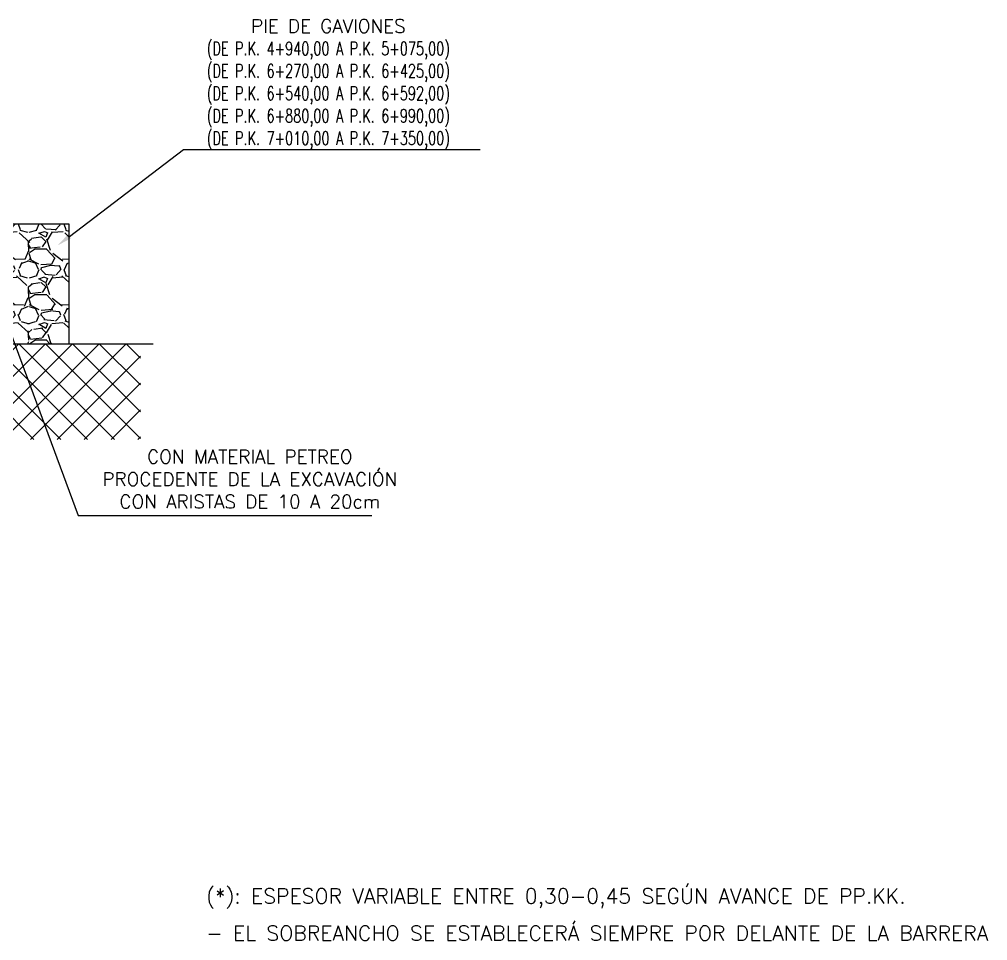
# Model space of a CAD drawing. Header units: metres. Extents: x 750563 to 756046, y 4495933 to 4497284.
# Drawn here: x 755702.96 to 755711.05, y 4496149.76 to 4496157.47 of the extents above; entities that cross this region are included whole.
import ezdxf
from ezdxf import colors
from ezdxf.entities.mleader import LeaderData, LeaderLine
from ezdxf.math import Vec2, Vec3

# ---------------------------------------------------------------- set-up
doc = ezdxf.new("R2010")
doc.units = ezdxf.units.M
for name, color, linetype in [('00_TEXTO DETALLES', 7, 'Continuous'), ('00_TEXTOS', 7, 'Continuous'), ('00_VISTO2', 3, 'Continuous'), ('00TRAMA252', 252, 'Continuous'), ('00TRAMA253', 253, 'Continuous')]:
    doc.layers.add(name, color=color, linetype=linetype)
doc.styles.get("Standard").update_dxf_attribs({"font": 'simplex.shx'})

msp = doc.modelspace()

# ---------------------------------------------------------------- hatches: boundary and pattern name
at = {"layer": '00TRAMA252'}
h = msp.add_hatch(dxfattribs=at)
h.set_pattern_fill('GRAVEL', color=256, scale=0.015, style=0)
h.set_pattern_definition([(311.9872, (755679.895518, 4496158.42045), (3.04800259, -3.429004213), [0.051258, -5.074575]), (355.0303, (755679.929808, 4496158.382349), (-4.572007396, 0.380997311), [0.0879607, -8.7081]), (47.4896, (755680.017438, 4496158.37473), (-3.809997228, -4.191004094), [0.0620223, -6.140205]), (272.7263, (755680.166028, 4496158.279479), (-0.380998346, 7.619997548), [0.0801007, -7.92996]), (247.1663, (755680.169838, 4496158.19947), (1.905005408, 4.5720026), [0.078545, -7.77597]), (182.7263, (755680.139358, 4496158.127079), (7.619997548, 0.380998346), [0.0801007, -7.92996]), (142.3058, (755680.059348, 4496158.123269), (4.953003129, -3.8099966035), [0.105929, -10.486965]), (107.7447, (755679.975528, 4496158.188039), (-2.667005335, 8.382002431), [0.100008, -9.900795]), (58.5704, (755679.945048, 4496158.283289), (3.048000785, 4.952994174), [0.080372, -7.956825]), (4.7636, (755679.986958, 4496158.35187), (-4.19099671, -0.380996424), [0.091757, -4.496085]), (317.6026, (755680.078398, 4496158.359489), (4.5720001376, -4.1909945476), [0.1186617, -11.74752]), (41.1859, (755679.788838, 4496158.27567), (2.6669983, 2.285996484), [0.040501, -4.00959]), (8.5308, (755679.819318, 4496158.30234), (-4.95299244, -0.76200192), [0.0770523, -7.62819]), (315, (755679.89552, 4496158.31377), (8e-17, -0.3809997), [0.0538814, -0.4849335]), (336.8014, (755679.92219, 4496158.35949), (-1.90500642, 0.76200334), [0.029016, -2.87259]), (248.1986, (755679.94886, 4496158.34806), (0.38100027, 1.14300074), [0.041035, -2.01072]), (149.0362, (755679.93362, 4496158.30996), (-1.1429988, 0.7620006), [0.066648, -2.154945]), (18.4349, (755679.87647, 4496158.34425), (-0.76200035, -0.38099943), [0.048193, -1.156635]), (163.6105, (755680.169838, 4496158.34806), (-3.810002102, 1.142997622), [0.067513, -6.68382]), (109.6538, (755680.105068, 4496158.36711), (1.523995753, -4.190994073), [0.05664, -5.60733]), (246.8014, (755679.87647, 4496158.42045), (0.76200334, 1.90500642), [0.058032, -2.84358]), (196.3895, (755679.853608, 4496158.36711), (3.810002102, 1.142997622), [0.067513, -6.68382]), (200.556, (755680.16984, 4496158.11184), (1.905002365, 0.761999075), [0.065105, -3.190155]), (245.2249, (755680.108878, 4496158.08898), (1.90499556, 4.190998054), [0.054551, -5.40054]), (113.1986, (755679.87266, 4496158.03945), (-0.76200334, 1.90500642), [0.058032, -2.84358]), (162.646, (755679.849798, 4496158.09279), (4.953000267, -1.523997701), [0.0638674, -6.32286]), (110.556, (755680.05935, 4496158.03945), (0.761999075, -1.905002365), [0.0325527, -3.22272]), (78.6901, (755679.89552, 4496158.03945), (0.38099812, 1.52399512), [0.019427, -1.9233]), (14.0362, (755679.89933, 4496158.0585), (-1.1430008, -0.38099934), [0.078545, -1.4923575]), (353.991, (755679.975528, 4496158.07755), (-3.809994382, 0.38099911), [0.07279, -7.20621]), (236.3099, (755679.93362, 4496158.27567), (0.38100013, 0.76199926), [0.0549486, -1.318767]), (186.8428, (755679.903138, 4496158.229949), (-6.4770026785, -0.762003413), [0.0959335, -9.4974]), (119.0546, (755679.807888, 4496158.21852), (1.523996455, -2.66699364), [0.039226, -3.88341]), (90, (755679.78884, 4496158.2528), (0.381, 0.381), [0.02286, -0.35814]), (59.7436, (755679.983148, 4496158.08898), (-1.52399677, -2.666998655), [0.05293, -5.240085]), (131.9872, (755680.009818, 4496158.1347), (-3.04800259, 3.429004213), [0.1025164, -5.02332]), (180, (755679.94124, 4496158.2109), (-0.381, 0.381), [0.09906, -0.28194]), (214.6952, (755679.842178, 4496158.2109), (3.809993399, 2.667000254), [0.0602415, -5.963895]), (285.9454, (755679.79265, 4496158.17661), (0.38100097, -1.52400363), [0.0554743, -2.718255]), (332.354, (755679.807888, 4496158.123269), (7.238997457, -3.810002396), [0.0903217, -8.941875]), (4.5739, (755679.887898, 4496158.081359), (4.953001141, 0.380998157), [0.0955543, -9.45987]), (4.5739, (755679.887898, 4496158.081359), (4.953001141, 0.380998157), [0.0955543, -9.45987])])
h.paths.add_polyline_path([(755703.37345, 4496155.75553), (755702.37345, 4496155.75553), (755702.37345, 4496154.75553), (755703.37345, 4496154.75553)])
at = {"layer": '00TRAMA253'}
h = msp.add_hatch(dxfattribs=at)
h.set_pattern_fill('ANSI37', color=256, scale=0.05, style=0)
h.set_pattern_definition([(45, (755704.073, 4496154.75553), (-0.112253, 0.112253), []), (135, (755704.073, 4496154.75553), (-0.112253, -0.112253), [])])
h.paths.add_polyline_path([(755702.37345, 4496153.95553), (755703.96838, 4496153.95553), (755703.96838, 4496154.75553), (755702.37345, 4496154.75553)])

# ---------------------------------------------------------------- linework, layer by layer
at = {"layer": '00_VISTO2', "flags": 128}
msp.add_lwpolyline([(755703.37345, 4496155.75553), (755702.37345, 4496155.75553), (755702.37345, 4496154.75553), (755703.37345, 4496154.75553)], close=True, dxfattribs=at)
at = {"layer": '00_VISTO2'}
msp.add_lwpolyline([(755702.37345, 4496154.75553), (755704.07299, 4496154.75553)], dxfattribs=at)

# ---------------------------------------------------------------- texts
at = {"layer": '00_TEXTOS', "char_height": 0.125, "width": 14.2028337, "attachment_point": 1}
for s, insert in [('(*): ESPESOR VARIABLE ENTRE 0,30-0,45 SEGÚN AVANCE DE PP.KK.', (755704.51675, 4496150.1997)), ('- EL SOBREANCHO SE ESTABLECERÁ SIEMPRE POR DELANTE DE LA BARRERA', (755704.51675, 4496149.88956))]:
    msp.add_mtext(s, dxfattribs=dict(at, insert=insert))

# ---------------------------------------------------------------- leaders
at = {"layer": '00_TEXTO DETALLES'}
ml = msp.add_multileader_mtext('Standard', dxfattribs=at)
ml.set_content('PIE DE GAVIONES\\P{\\W0.7;(DE P.K. 4+940,00 A P.K. 5+075,00)\\P(DE P.K. 6+270,00 A P.K. 6+425,00)\\P(DE P.K. 6+540,00 A P.K. 6+592,00)\\P(DE P.K. 6+880,00 A P.K. 6+990,00)\\P(DE P.K. 7+010,00 A P.K. 7+350,00)}', color=256)
ml.set_leader_properties()
ml.build(insert=Vec2(0, 0))
ml.multileader.update_dxf_attribs({"text_left_attachment_type": 5, "text_right_attachment_type": 5, "dogleg_length": 0, "arrow_head_size": 0.125})
ctx = ml.context
ctx.base_point, ctx.char_height, ctx.arrow_head_size, ctx.landing_gap_size, ctx.plane_origin = Vec3(755704.32709, 4496156.38048), 0.1125, 0.125, 0.05, Vec3(755698.27352, 4496146.20526)
ctx.left_attachment, ctx.right_attachment, ctx.text_align_type = 5, 5, 1
notes = []
notes.append((ctx, [(0, (1, 1, 0), (755704.32709, 4496156.38048), (1, 0), 0, [(0, [(755703.27581, 4496155.57759)], 0, [])])]))
ctx.mtext.insert, ctx.mtext.alignment, ctx.mtext.line_spacing_style, ctx.mtext.flow_direction = Vec3(755705.53771, 4496157.46798), 2, 2, 5
ml = msp.add_multileader_mtext('Standard', dxfattribs=at)
ml.set_content('CON MATERIAL PETREO\\PPROCEDENTE DE LA EXCAVACIÓN\\PCON ARISTAS DE 10 A 20cm', color=256)
ml.set_leader_properties()
ml.build(insert=Vec2(0, 0))
ml.multileader.update_dxf_attribs({"text_left_attachment_type": 5, "text_right_attachment_type": 5, "dogleg_length": 0, "arrow_head_size": 0.125})
ctx = ml.context
ctx.base_point, ctx.char_height, ctx.arrow_head_size, ctx.landing_gap_size, ctx.plane_origin = Vec3(755703.44712, 4496153.31964), 0.1125, 0.125, 0.05, Vec3(755703.4745, 4496146.58864)
ctx.left_attachment, ctx.right_attachment, ctx.text_align_type = 5, 5, 1
notes.append((ctx, [(0, (1, 1, 0), (755703.44712, 4496153.31964), (1, 0), 0, [(0, [(755702.83084, 4496154.98867)], 0, [])])]))
ctx.mtext.insert, ctx.mtext.alignment, ctx.mtext.line_spacing_style, ctx.mtext.flow_direction = Vec3(755704.88194, 4496153.86714), 2, 2, 5
for ctx, leaders in notes:
    for number, flags, end, landing, length, lines in leaders:
        leader = LeaderData()
        leader.index, (leader.has_last_leader_line, leader.has_dogleg_vector, leader.attachment_direction) = number, flags
        leader.last_leader_point, leader.dogleg_vector, leader.dogleg_length = Vec3(end), Vec3(landing), length
        for number, points, colour, breaks in lines:
            line = LeaderLine()
            line.index, line.vertices, line.color, line.breaks = number, Vec3.list(points), colors.encode_raw_color(colour), breaks
            leader.lines.append(line)
        ctx.leaders.append(leader)

doc.saveas('drawing.dxf')
